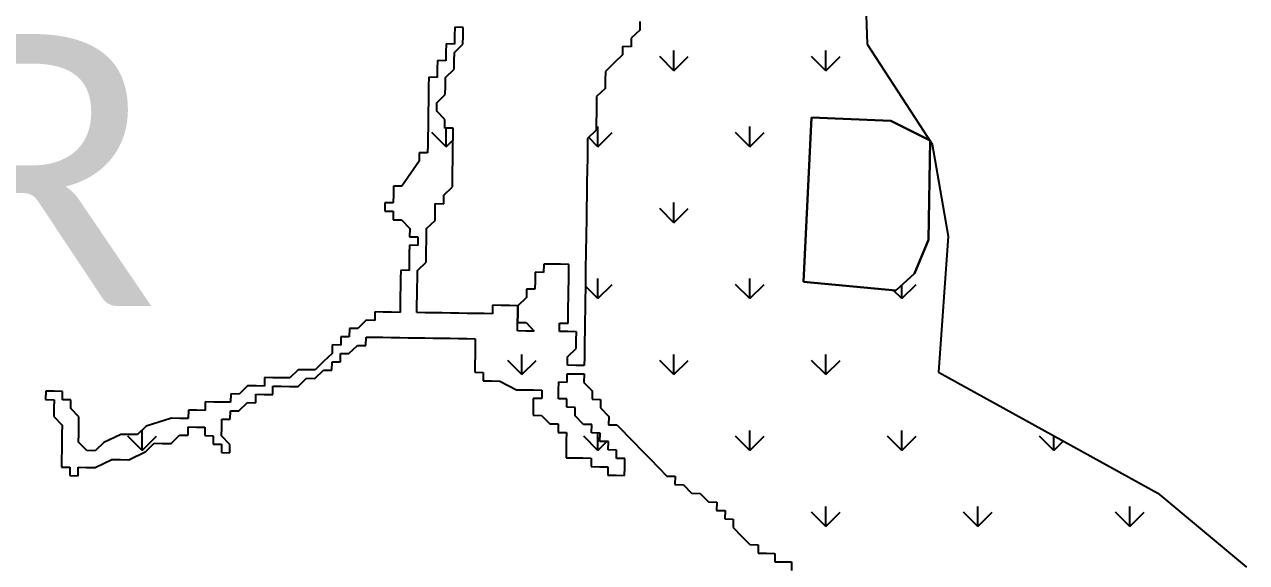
# Model space of a CAD drawing. Header units: metres. Extents: x 264905 to 276210, y 2136098 to 2155975.
# Drawn here: x 266299 to 266877, y 2154382 to 2154637 of the extents above; entities that cross this region are included whole.
import ezdxf

# ---------------------------------------------------------------- set-up
doc = ezdxf.new("R2010")
doc.units = ezdxf.units.M
for name, color, linetype in [('MANGROOVES', 112, 'Continuous'), ('village', 3, 'Continuous'), ('VILLAGE NAME', 250, 'Continuous')]:
    doc.layers.add(name, color=color, linetype=linetype)
doc.styles.add('MtXpl_Calibri', font='calibri.ttf')

msp = doc.modelspace()

# ---------------------------------------------------------------- linework, layer by layer
at = {"layer": 'MANGROOVES'}
for p, q in [((266502.2, 2154635.46), (266502.14, 2154631.49)), ((266506.17, 2154635.41), (266502.2, 2154635.46)), ((266506.12, 2154631.43), (266506.17, 2154635.41)), ((266589.65, 2154634.17), (266585.61, 2154630.25)), ((266589.71, 2154638.14), (266589.65, 2154634.17)), ((266498.11, 2154627.57), (266498.05, 2154623.6)), ((266502.08, 2154627.51), (266498.11, 2154627.57)), ((266502.02, 2154623.54), (266506.06, 2154627.45)), ((266502.14, 2154631.49), (266502.08, 2154627.51)), ((266506.06, 2154627.45), (266506.12, 2154631.43)), ((266585.61, 2154630.25), (266585.55, 2154626.27)), ((266498.05, 2154623.6), (266497.99, 2154619.62)), ((266501.96, 2154619.56), (266502.02, 2154623.54)), ((266581.52, 2154622.36), (266577.49, 2154618.44)), ((266581.58, 2154626.33), (266581.52, 2154622.36)), ((266585.55, 2154626.27), (266581.58, 2154626.33)), ((266493.95, 2154615.7), (266493.9, 2154611.73)), ((266494.01, 2154619.68), (266493.95, 2154615.7)), ((266497.99, 2154619.62), (266494.01, 2154619.68)), ((266497.87, 2154611.67), (266501.9, 2154615.59)), ((266501.9, 2154615.59), (266501.96, 2154619.56)), ((266577.49, 2154618.44), (266573.45, 2154614.52)), ((266489.92, 2154611.79), (266489.86, 2154607.81)), ((266493.9, 2154611.73), (266489.92, 2154611.79)), ((266497.81, 2154607.69), (266497.87, 2154611.67)), ((266573.39, 2154610.55), (266573.33, 2154606.57)), ((266573.45, 2154614.52), (266573.39, 2154610.55)), ((266489.86, 2154607.81), (266489.8, 2154603.84)), ((266497.75, 2154603.72), (266497.81, 2154607.69)), ((266573.33, 2154606.57), (266569.3, 2154602.66)), ((266489.74, 2154599.86), (266489.68, 2154595.89)), ((266489.8, 2154603.84), (266489.74, 2154599.86)), ((266493.66, 2154595.83), (266493.72, 2154599.8)), ((266493.72, 2154599.8), (266497.75, 2154603.72)), ((266569.24, 2154598.68), (266569.18, 2154594.71)), ((266569.3, 2154602.66), (266569.24, 2154598.68)), ((266489.68, 2154595.89), (266489.63, 2154591.91)), ((266497.58, 2154591.79), (266493.66, 2154595.83)), ((266569.18, 2154594.71), (266569.12, 2154590.73)), ((266670.94, 2154592.83), (266667.11, 2154515.05)), ((266667.11, 2154515.05), (266670.94, 2154592.83)), ((266708.36, 2154591.27), (266670.94, 2154592.83)), ((266670.94, 2154592.83), (266708.36, 2154591.27)), ((266489.57, 2154587.93), (266489.51, 2154583.96)), ((266489.63, 2154591.91), (266489.57, 2154587.93)), ((266497.52, 2154587.82), (266497.58, 2154591.79)), ((266501.49, 2154587.76), (266497.52, 2154587.82)), ((266501.43, 2154583.78), (266501.49, 2154587.76)), ((266569.06, 2154586.76), (266565.03, 2154582.84)), ((266569.12, 2154590.73), (266569.06, 2154586.76)), ((266726.94, 2154581.98), (266708.36, 2154591.27)), ((266708.36, 2154591.27), (266726.94, 2154581.98)), ((266489.51, 2154583.96), (266489.45, 2154579.98)), ((266501.37, 2154579.81), (266501.43, 2154583.78)), ((266565.03, 2154582.84), (266564.91, 2154574.89)), ((266726.24, 2154534.89), (266726.94, 2154581.98)), ((266726.94, 2154581.98), (266726.24, 2154534.89)), ((266485.41, 2154576.07), (266485.36, 2154572.09)), ((266489.39, 2154576.01), (266485.41, 2154576.07)), ((266489.45, 2154579.98), (266489.39, 2154576.01)), ((266501.26, 2154571.86), (266501.31, 2154575.83)), ((266501.31, 2154575.83), (266501.37, 2154579.81)), ((266485.36, 2154572.09), (266477.23, 2154560.28)), ((266501.2, 2154567.88), (266501.26, 2154571.86)), ((266564.91, 2154574.89), (266564.79, 2154566.94)), ((266501.08, 2154559.93), (266501.14, 2154563.9)), ((266501.14, 2154563.9), (266501.2, 2154567.88)), ((266564.79, 2154566.94), (266564.74, 2154562.96)), ((266473.25, 2154560.34), (266473.2, 2154556.37)), ((266477.23, 2154560.28), (266473.25, 2154560.34)), ((266497.04, 2154556.01), (266501.08, 2154559.93)), ((266564.68, 2154558.99), (266564.62, 2154555.01)), ((266564.74, 2154562.96), (266564.68, 2154558.99)), ((266469.16, 2154552.45), (266469.1, 2154548.47)), ((266473.14, 2154552.39), (266469.16, 2154552.45)), ((266473.2, 2154556.37), (266473.14, 2154552.39)), ((266492.95, 2154548.12), (266493.01, 2154552.1)), ((266493.01, 2154552.1), (266496.99, 2154552.04)), ((266496.99, 2154552.04), (266497.04, 2154556.01)), ((266564.62, 2154555.01), (266564.56, 2154551.03)), ((266469.1, 2154548.47), (266473.08, 2154548.42)), ((266473.08, 2154548.42), (266473.02, 2154544.44)), ((266492.89, 2154544.14), (266492.95, 2154548.12)), ((266564.5, 2154547.06), (266564.44, 2154543.08)), ((266564.56, 2154551.03), (266564.5, 2154547.06)), ((266473.02, 2154544.44), (266476.99, 2154544.38)), ((266476.99, 2154544.38), (266480.91, 2154540.35)), ((266488.86, 2154540.23), (266492.89, 2154544.14)), ((266564.44, 2154543.08), (266564.38, 2154539.11)), ((266480.91, 2154540.35), (266480.85, 2154536.37)), ((266480.85, 2154536.37), (266484.82, 2154536.31)), ((266484.82, 2154536.31), (266484.77, 2154532.34)), ((266488.68, 2154528.3), (266488.8, 2154536.25)), ((266488.8, 2154536.25), (266488.86, 2154540.23)), ((266564.32, 2154535.13), (266564.26, 2154531.16)), ((266564.38, 2154539.11), (266564.32, 2154535.13)), ((266719.65, 2154518.95), (266726.24, 2154534.89)), ((266726.24, 2154534.89), (266719.65, 2154518.95)), ((266480.79, 2154532.4), (266480.73, 2154528.42)), ((266484.77, 2154532.34), (266480.79, 2154532.4)), ((266564.26, 2154531.16), (266564.09, 2154519.23)), ((266480.67, 2154524.44), (266480.61, 2154520.47)), ((266480.73, 2154528.42), (266480.67, 2154524.44)), ((266484.59, 2154520.41), (266488.62, 2154524.33)), ((266488.62, 2154524.33), (266488.68, 2154528.3)), ((266544.27, 2154523.5), (266544.21, 2154519.52)), ((266548.25, 2154523.44), (266544.27, 2154523.5)), ((266552.22, 2154523.38), (266548.25, 2154523.44)), ((266556.2, 2154523.32), (266552.22, 2154523.38)), ((266556.14, 2154519.35), (266556.2, 2154523.32)), ((266476.64, 2154520.53), (266476.58, 2154516.55)), ((266480.61, 2154520.47), (266476.64, 2154520.53)), ((266484.53, 2154516.43), (266484.59, 2154520.41)), ((266540.24, 2154519.58), (266540.18, 2154515.61)), ((266544.21, 2154519.52), (266540.24, 2154519.58)), ((266556.08, 2154515.37), (266556.14, 2154519.35)), ((266564.09, 2154519.23), (266564.03, 2154515.25)), ((266710.84, 2154511.06), (266719.65, 2154518.95)), ((266719.65, 2154518.95), (266710.84, 2154511.06)), ((266476.52, 2154512.58), (266476.46, 2154508.6)), ((266476.58, 2154516.55), (266476.52, 2154512.58)), ((266484.41, 2154508.48), (266484.47, 2154512.46)), ((266484.47, 2154512.46), (266484.53, 2154516.43)), ((266536.14, 2154511.69), (266536.09, 2154507.72)), ((266540.12, 2154511.63), (266536.14, 2154511.69)), ((266540.18, 2154515.61), (266540.12, 2154511.63)), ((266556.02, 2154511.4), (266556.08, 2154515.37)), ((266564.03, 2154515.25), (266563.97, 2154511.28)), ((266667.11, 2154515.05), (266710.84, 2154511.06)), ((266710.84, 2154511.06), (266667.11, 2154515.05)), ((266476.46, 2154508.6), (266476.4, 2154504.63)), ((266484.35, 2154504.51), (266484.41, 2154508.48)), ((266536.09, 2154507.72), (266532.05, 2154503.8)), ((266555.9, 2154503.45), (266555.96, 2154507.42)), ((266555.96, 2154507.42), (266556.02, 2154511.4)), ((266563.91, 2154507.3), (266563.85, 2154503.33)), ((266563.97, 2154511.28), (266563.91, 2154507.3)), ((266464.42, 2154500.83), (266464.36, 2154496.85)), ((266468.39, 2154500.77), (266464.42, 2154500.83)), ((266472.37, 2154500.71), (266468.39, 2154500.77)), ((266476.34, 2154500.65), (266472.37, 2154500.71)), ((266476.4, 2154504.63), (266476.34, 2154500.65)), ((266484.29, 2154500.53), (266484.35, 2154504.51)), ((266488.27, 2154500.47), (266484.29, 2154500.53)), ((266492.24, 2154500.41), (266488.27, 2154500.47)), ((266496.22, 2154500.36), (266492.24, 2154500.41)), ((266500.19, 2154500.3), (266496.22, 2154500.36)), ((266504.17, 2154500.24), (266500.19, 2154500.3)), ((266508.14, 2154500.18), (266504.17, 2154500.24)), ((266512.12, 2154500.12), (266508.14, 2154500.18)), ((266516.09, 2154500.06), (266512.12, 2154500.12)), ((266520.07, 2154500), (266516.09, 2154500.06)), ((266520.13, 2154503.98), (266520.07, 2154500)), ((266524.1, 2154503.92), (266520.13, 2154503.98)), ((266528.08, 2154503.86), (266524.1, 2154503.92)), ((266532.05, 2154503.8), (266528.08, 2154503.86)), ((266532.05, 2154503.8), (266531.99, 2154499.82)), ((266531.99, 2154499.82), (266532.05, 2154503.8)), ((266555.84, 2154499.47), (266555.9, 2154503.45)), ((266563.85, 2154503.33), (266563.73, 2154495.38)), ((266460.39, 2154496.91), (266456.35, 2154492.99)), ((266464.36, 2154496.85), (266460.39, 2154496.91)), ((266531.87, 2154491.87), (266531.93, 2154495.85)), ((266531.99, 2154499.82), (266531.93, 2154495.85)), ((266531.93, 2154495.85), (266531.99, 2154499.82)), ((266531.93, 2154495.85), (266535.91, 2154495.79)), ((266535.91, 2154495.79), (266539.82, 2154491.76)), ((266551.75, 2154491.58), (266551.81, 2154495.55)), ((266551.81, 2154495.55), (266555.78, 2154495.49)), ((266555.78, 2154495.49), (266555.84, 2154499.47)), ((266563.73, 2154495.38), (266563.67, 2154491.4)), ((266448.34, 2154489.14), (266448.28, 2154485.16)), ((266452.32, 2154489.08), (266448.34, 2154489.14)), ((266452.38, 2154493.05), (266452.32, 2154489.08)), ((266456.35, 2154492.99), (266452.38, 2154493.05)), ((266460.21, 2154484.98), (266460.27, 2154488.96)), ((266460.27, 2154488.96), (266464.24, 2154488.9)), ((266464.24, 2154488.9), (266468.22, 2154488.84)), ((266468.22, 2154488.84), (266472.19, 2154488.78)), ((266472.19, 2154488.78), (266476.17, 2154488.72)), ((266476.17, 2154488.72), (266480.14, 2154488.66)), ((266480.14, 2154488.66), (266488.09, 2154488.55)), ((266488.09, 2154488.55), (266492.07, 2154488.49)), ((266492.07, 2154488.49), (266496.04, 2154488.43)), ((266496.04, 2154488.43), (266500.02, 2154488.37)), ((266535.85, 2154491.81), (266531.87, 2154491.87)), ((266539.82, 2154491.76), (266535.85, 2154491.81)), ((266555.72, 2154491.52), (266551.75, 2154491.58)), ((266559.7, 2154491.46), (266555.72, 2154491.52)), ((266559.64, 2154487.48), (266559.7, 2154491.46)), ((266563.67, 2154491.4), (266563.62, 2154487.43)), ((266444.31, 2154485.22), (266444.25, 2154481.24)), ((266448.28, 2154485.16), (266444.31, 2154485.22)), ((266452.2, 2154481.13), (266456.23, 2154485.04)), ((266456.23, 2154485.04), (266460.21, 2154484.98)), ((266500.02, 2154488.37), (266503.99, 2154488.31)), ((266503.99, 2154488.31), (266507.97, 2154488.25)), ((266507.97, 2154488.25), (266511.94, 2154488.19)), ((266511.88, 2154484.22), (266511.82, 2154480.24)), ((266511.94, 2154488.19), (266511.88, 2154484.22)), ((266555.55, 2154479.59), (266559.58, 2154483.51)), ((266559.58, 2154483.51), (266559.64, 2154487.48)), ((266563.56, 2154483.45), (266563.5, 2154479.47)), ((266563.62, 2154487.43), (266563.56, 2154483.45)), ((266440.22, 2154477.33), (266436.18, 2154473.41)), ((266444.25, 2154481.24), (266440.22, 2154477.33)), ((266444.13, 2154473.29), (266444.19, 2154477.27)), ((266444.19, 2154477.27), (266448.17, 2154477.21)), ((266448.17, 2154477.21), (266448.22, 2154481.19)), ((266448.22, 2154481.19), (266452.2, 2154481.13)), ((266511.82, 2154480.24), (266511.76, 2154476.27)), ((266555.49, 2154475.62), (266555.55, 2154479.59)), ((266563.5, 2154479.47), (266563.44, 2154475.5)), ((266428.23, 2154473.53), (266424.2, 2154469.61)), ((266432.21, 2154473.47), (266428.23, 2154473.53)), ((266436.18, 2154473.41), (266432.21, 2154473.47)), ((266436.12, 2154469.44), (266440.16, 2154473.35)), ((266440.16, 2154473.35), (266444.13, 2154473.29)), ((266511.76, 2154476.27), (266511.71, 2154472.29)), ((266511.71, 2154472.29), (266515.68, 2154472.23)), ((266515.68, 2154472.23), (266515.62, 2154468.26)), ((266555.37, 2154467.67), (266555.43, 2154471.64)), ((266555.43, 2154471.64), (266559.4, 2154471.58)), ((266559.46, 2154475.56), (266555.49, 2154475.62)), ((266559.4, 2154471.58), (266563.38, 2154471.52)), ((266563.44, 2154475.5), (266559.46, 2154475.56)), ((266563.38, 2154471.52), (266563.32, 2154467.55)), ((266404.26, 2154465.93), (266400.23, 2154462.02)), ((266408.24, 2154465.87), (266404.26, 2154465.93)), ((266412.21, 2154465.81), (266408.24, 2154465.87)), ((266412.27, 2154469.79), (266412.21, 2154465.81)), ((266416.25, 2154469.73), (266412.27, 2154469.79)), ((266416.13, 2154461.78), (266416.19, 2154465.75)), ((266416.19, 2154465.75), (266420.16, 2154465.7)), ((266420.22, 2154469.67), (266416.25, 2154469.73)), ((266420.16, 2154465.7), (266424.14, 2154465.64)), ((266424.2, 2154469.61), (266420.22, 2154469.67)), ((266424.14, 2154465.64), (266428.11, 2154465.58)), ((266428.11, 2154465.58), (266432.15, 2154469.49)), ((266432.15, 2154469.49), (266436.12, 2154469.44)), ((266515.62, 2154468.26), (266519.6, 2154468.2)), ((266519.6, 2154468.2), (266523.57, 2154468.14)), ((266523.57, 2154468.14), (266531.46, 2154464.04)), ((266551.34, 2154463.75), (266551.4, 2154467.73)), ((266551.4, 2154467.73), (266555.37, 2154467.67)), ((266563.32, 2154467.55), (266567.24, 2154463.51)), ((266308.81, 2154463.37), (266308.75, 2154459.4)), ((266312.78, 2154463.31), (266308.81, 2154463.37)), ((266316.76, 2154463.25), (266312.78, 2154463.31)), ((266316.7, 2154459.28), (266316.76, 2154463.25)), ((266396.26, 2154462.07), (266396.2, 2154458.1)), ((266400.23, 2154462.02), (266396.26, 2154462.07)), ((266408.12, 2154457.92), (266408.18, 2154461.9)), ((266408.18, 2154461.9), (266412.16, 2154461.84)), ((266412.16, 2154461.84), (266416.13, 2154461.78)), ((266531.46, 2154464.04), (266535.44, 2154463.99)), ((266535.44, 2154463.99), (266539.41, 2154463.93)), ((266539.35, 2154459.95), (266539.29, 2154455.98)), ((266543.33, 2154459.89), (266539.35, 2154459.95)), ((266539.41, 2154463.93), (266543.39, 2154463.87)), ((266543.39, 2154463.87), (266543.33, 2154459.89)), ((266551.28, 2154459.77), (266551.34, 2154463.75)), ((266555.25, 2154459.71), (266551.28, 2154459.77)), ((266555.19, 2154455.74), (266555.25, 2154459.71)), ((266567.24, 2154463.51), (266567.18, 2154459.54)), ((266567.18, 2154459.54), (266571.15, 2154459.48)), ((266308.75, 2154459.4), (266312.72, 2154459.34)), ((266312.67, 2154455.36), (266312.61, 2154451.39)), ((266312.72, 2154459.34), (266312.67, 2154455.36)), ((266320.67, 2154459.22), (266316.7, 2154459.28)), ((266320.61, 2154455.24), (266320.67, 2154459.22)), ((266324.53, 2154451.21), (266320.61, 2154455.24)), ((266376.26, 2154454.42), (266376.2, 2154450.44)), ((266380.24, 2154454.36), (266376.26, 2154454.42)), ((266384.21, 2154454.3), (266380.24, 2154454.36)), ((266384.27, 2154458.28), (266384.21, 2154454.3)), ((266388.25, 2154458.22), (266384.27, 2154458.28)), ((266392.22, 2154458.16), (266388.25, 2154458.22)), ((266396.2, 2154458.1), (266392.22, 2154458.16)), ((266396.08, 2154450.15), (266396.14, 2154454.12)), ((266396.14, 2154454.12), (266400.11, 2154454.06)), ((266400.11, 2154454.06), (266404.15, 2154457.98)), ((266404.15, 2154457.98), (266408.12, 2154457.92)), ((266539.29, 2154455.98), (266539.23, 2154452)), ((266559.17, 2154455.68), (266555.19, 2154455.74)), ((266559.11, 2154451.7), (266559.17, 2154455.68)), ((266571.15, 2154459.48), (266571.09, 2154455.5)), ((266571.09, 2154455.5), (266575.01, 2154451.47)), ((266312.61, 2154451.39), (266316.52, 2154447.35)), ((266324.47, 2154447.23), (266324.53, 2154451.21)), ((266368.25, 2154450.56), (266356.27, 2154446.76)), ((266372.23, 2154450.5), (266368.25, 2154450.56)), ((266376.2, 2154450.44), (266372.23, 2154450.5)), ((266392.05, 2154446.23), (266392.1, 2154450.21)), ((266392.1, 2154450.21), (266396.08, 2154450.15)), ((266539.23, 2154452), (266543.21, 2154451.94)), ((266543.21, 2154451.94), (266547.13, 2154447.91)), ((266563.03, 2154447.67), (266559.11, 2154451.7)), ((266575.01, 2154451.47), (266574.95, 2154447.49)), ((266316.46, 2154443.38), (266316.4, 2154439.4)), ((266316.52, 2154447.35), (266316.46, 2154443.38)), ((266324.35, 2154439.28), (266324.41, 2154443.26)), ((266324.41, 2154443.26), (266324.47, 2154447.23)), ((266344.29, 2154442.96), (266336.28, 2154439.11)), ((266352.24, 2154442.85), (266344.29, 2154442.96)), ((266356.27, 2154446.76), (266352.24, 2154442.85)), ((266368.08, 2154438.63), (266372.11, 2154442.55)), ((266372.11, 2154442.55), (266376.09, 2154442.49)), ((266376.09, 2154442.49), (266376.15, 2154446.47)), ((266376.15, 2154446.47), (266380.12, 2154446.41)), ((266380.12, 2154446.41), (266384.1, 2154446.35)), ((266384.1, 2154446.35), (266384.04, 2154442.37)), ((266384.04, 2154442.37), (266388.01, 2154442.31)), ((266388.01, 2154442.31), (266387.95, 2154438.34)), ((266391.99, 2154442.26), (266392.05, 2154446.23)), ((266395.9, 2154438.22), (266391.99, 2154442.26)), ((266547.13, 2154447.91), (266551.1, 2154447.85)), ((266551.1, 2154447.85), (266551.04, 2154443.87)), ((266551.04, 2154443.87), (266555.02, 2154443.81)), ((266555.02, 2154443.81), (266554.96, 2154439.84)), ((266567, 2154447.61), (266563.03, 2154447.67)), ((266566.94, 2154443.64), (266567, 2154447.61)), ((266570.92, 2154443.58), (266566.94, 2154443.64)), ((266570.86, 2154439.6), (266570.92, 2154443.58)), ((266574.95, 2154447.49), (266578.92, 2154447.43)), ((266578.92, 2154447.43), (266586.76, 2154439.37)), ((266316.4, 2154439.4), (266316.35, 2154435.43)), ((266328.27, 2154435.25), (266324.35, 2154439.28)), ((266336.28, 2154439.11), (266332.24, 2154435.19)), ((266356.09, 2154434.84), (266360.13, 2154438.75)), ((266360.13, 2154438.75), (266364.1, 2154438.69)), ((266364.1, 2154438.69), (266368.08, 2154438.63)), ((266387.95, 2154438.34), (266391.93, 2154438.28)), ((266391.93, 2154438.28), (266391.87, 2154434.3)), ((266395.84, 2154434.25), (266395.9, 2154438.22)), ((266554.96, 2154439.84), (266554.9, 2154435.86)), ((266574.83, 2154439.54), (266570.86, 2154439.6)), ((266574.77, 2154435.57), (266574.83, 2154439.54)), ((266586.76, 2154439.37), (266590.67, 2154435.33)), ((266316.29, 2154431.45), (266316.23, 2154427.47)), ((266316.35, 2154435.43), (266316.29, 2154431.45)), ((266332.24, 2154435.19), (266328.27, 2154435.25)), ((266332.13, 2154427.24), (266340.14, 2154431.1)), ((266340.14, 2154431.1), (266344.11, 2154431.04)), ((266344.11, 2154431.04), (266348.09, 2154430.98)), ((266348.09, 2154430.98), (266356.09, 2154434.84)), ((266391.87, 2154434.3), (266395.84, 2154434.25)), ((266554.9, 2154435.86), (266554.84, 2154431.89)), ((266554.84, 2154431.89), (266558.81, 2154431.83)), ((266558.81, 2154431.83), (266562.79, 2154431.77)), ((266562.79, 2154431.77), (266566.76, 2154431.71)), ((266566.76, 2154431.71), (266566.71, 2154427.73)), ((266578.75, 2154435.51), (266574.77, 2154435.57)), ((266578.69, 2154431.53), (266578.75, 2154435.51)), ((266582.66, 2154431.47), (266578.69, 2154431.53)), ((266582.6, 2154427.5), (266582.66, 2154431.47)), ((266590.67, 2154435.33), (266594.59, 2154431.3)), ((266594.59, 2154431.3), (266598.5, 2154427.26)), ((266316.23, 2154427.47), (266320.2, 2154427.42)), ((266320.2, 2154427.42), (266320.14, 2154423.44)), ((266324.12, 2154423.38), (266324.18, 2154427.36)), ((266324.18, 2154427.36), (266328.15, 2154427.3)), ((266328.15, 2154427.3), (266332.13, 2154427.24)), ((266566.71, 2154427.73), (266570.68, 2154427.67)), ((266570.68, 2154427.67), (266574.65, 2154427.62)), ((266574.65, 2154427.62), (266574.6, 2154423.64)), ((266582.55, 2154423.52), (266582.6, 2154427.5)), ((266598.5, 2154427.26), (266602.42, 2154423.23)), ((266320.14, 2154423.44), (266324.12, 2154423.38)), ((266574.6, 2154423.64), (266578.57, 2154423.58)), ((266578.57, 2154423.58), (266582.55, 2154423.52)), ((266602.42, 2154423.23), (266606.4, 2154423.17)), ((266606.4, 2154423.17), (266606.34, 2154419.19)), ((266606.34, 2154419.19), (266610.31, 2154419.13)), ((266610.31, 2154419.13), (266614.23, 2154415.1)), ((266614.23, 2154415.1), (266618.2, 2154415.04)), ((266618.2, 2154415.04), (266622.12, 2154411.01)), ((266622.12, 2154411.01), (266626.09, 2154410.95)), ((266626.09, 2154410.95), (266626.03, 2154406.97)), ((266626.03, 2154406.97), (266630.01, 2154406.91)), ((266630.01, 2154406.91), (266629.95, 2154402.94)), ((266629.95, 2154402.94), (266633.92, 2154402.88)), ((266633.92, 2154402.88), (266633.87, 2154398.9)), ((266633.87, 2154398.9), (266637.78, 2154394.87)), ((266637.78, 2154394.87), (266641.7, 2154390.83)), ((266641.7, 2154390.83), (266645.67, 2154390.77)), ((266645.67, 2154390.77), (266645.61, 2154386.8)), ((266645.61, 2154386.8), (266649.59, 2154386.74)), ((266649.59, 2154386.74), (266653.56, 2154386.68)), ((266653.56, 2154386.68), (266653.5, 2154382.71)), ((266653.5, 2154382.71), (266657.48, 2154382.65)), ((266657.48, 2154382.65), (266661.45, 2154382.59)), ((266661.45, 2154382.59), (266661.4, 2154378.61))]:
    msp.add_line(p, q, dxfattribs=at)
at = {"layer": 'MANGROOVES', "linetype": 'Continuous'}
for p, q in [((266605.84, 2154614.89), (266599.11, 2154621.63)), ((266605.84, 2154614.89), (266605.84, 2154624.42)), ((266605.84, 2154614.89), (266612.58, 2154621.63)), ((266677.69, 2154614.89), (266670.95, 2154621.63)), ((266677.69, 2154614.89), (266677.69, 2154624.42)), ((266677.69, 2154614.89), (266684.42, 2154621.63)), ((266498.08, 2154578.97), (266498.08, 2154587.81)), ((266569.92, 2154578.97), (266569.92, 2154588.49)), ((266641.76, 2154578.97), (266641.76, 2154588.49)), ((266498.08, 2154578.97), (266491.35, 2154585.7)), ((266498.08, 2154578.97), (266501.41, 2154582.3)), ((266569.92, 2154578.97), (266565.55, 2154583.34)), ((266569.92, 2154578.97), (266576.66, 2154585.7)), ((266641.76, 2154578.97), (266635.03, 2154585.7)), ((266641.76, 2154578.97), (266648.5, 2154585.7)), ((266720.06, 2154585.42), (266720.34, 2154585.7)), ((266605.84, 2154543.05), (266605.84, 2154552.57)), ((266605.84, 2154543.05), (266599.11, 2154549.78)), ((266605.84, 2154543.05), (266612.58, 2154549.78)), ((266569.92, 2154507.13), (266564, 2154513.05)), ((266569.92, 2154507.13), (266569.92, 2154516.65)), ((266569.92, 2154507.13), (266576.66, 2154513.86)), ((266641.76, 2154507.13), (266635.03, 2154513.86)), ((266641.76, 2154507.13), (266641.76, 2154516.65)), ((266641.76, 2154507.13), (266648.5, 2154513.86)), ((266713.61, 2154507.13), (266720.34, 2154513.86)), ((266713.61, 2154507.13), (266713.61, 2154513.53)), ((266713.61, 2154507.13), (266709.56, 2154511.18)), ((266534, 2154471.21), (266527.27, 2154477.94)), ((266534, 2154471.21), (266534, 2154480.73)), ((266534, 2154471.21), (266540.74, 2154477.94)), ((266605.84, 2154471.21), (266599.11, 2154477.94)), ((266605.84, 2154471.21), (266605.84, 2154480.73)), ((266605.84, 2154471.21), (266612.58, 2154477.94)), ((266677.69, 2154471.21), (266670.95, 2154477.94)), ((266677.69, 2154471.21), (266677.69, 2154480.73)), ((266677.69, 2154471.21), (266684.42, 2154477.94)), ((266354.4, 2154435.29), (266354.4, 2154444.81)), ((266569.92, 2154435.29), (266569.92, 2154443.59)), ((266641.76, 2154435.29), (266641.76, 2154444.81)), ((266713.61, 2154435.29), (266713.61, 2154444.81)), ((266785.45, 2154435.29), (266785.45, 2154442.29)), ((266354.4, 2154435.29), (266347.66, 2154442.02)), ((266354.4, 2154435.29), (266361.13, 2154442.02)), ((266569.92, 2154435.29), (266563.19, 2154442.02)), ((266569.92, 2154435.29), (266574.19, 2154439.55)), ((266641.76, 2154435.29), (266635.03, 2154442.02)), ((266641.76, 2154435.29), (266648.5, 2154442.02)), ((266713.61, 2154435.29), (266706.87, 2154442.02)), ((266713.61, 2154435.29), (266720.34, 2154442.02)), ((266785.45, 2154435.29), (266778.71, 2154442.02)), ((266785.45, 2154435.29), (266789.96, 2154439.79)), ((266677.69, 2154399.36), (266677.69, 2154408.89)), ((266749.53, 2154399.36), (266749.53, 2154408.89)), ((266821.37, 2154399.36), (266821.37, 2154408.89)), ((266677.69, 2154399.36), (266670.95, 2154406.1)), ((266677.69, 2154399.36), (266684.42, 2154406.1)), ((266749.53, 2154399.36), (266742.79, 2154406.1)), ((266749.53, 2154399.36), (266756.26, 2154406.1)), ((266821.37, 2154399.36), (266814.63, 2154406.1)), ((266821.37, 2154399.36), (266828.11, 2154406.1))]:
    msp.add_line(p, q, dxfattribs=at)
at = {"layer": 'village'}
for p, q in [((266691.72, 2154789.01), (266697.26, 2154627.52)), ((266697.26, 2154627.52), (266727.93, 2154580.26)), ((266727.93, 2154580.26), (266735.47, 2154536.66)), ((266735.47, 2154536.66), (266730.95, 2154472.43)), ((266730.95, 2154472.43), (266834.6, 2154415.1)), ((266834.6, 2154415.1), (266876.6, 2154380.21))]:
    msp.add_line(p, q, dxfattribs=at)

# ---------------------------------------------------------------- texts
at = {"layer": 'VILLAGE NAME', "style": 'MtXpl_Calibri'}
msp.add_text('KOLHAPUR', height=128.647, dxfattribs=at).set_placement((265458.38, 2154503.63))

doc.saveas('drawing.dxf')
